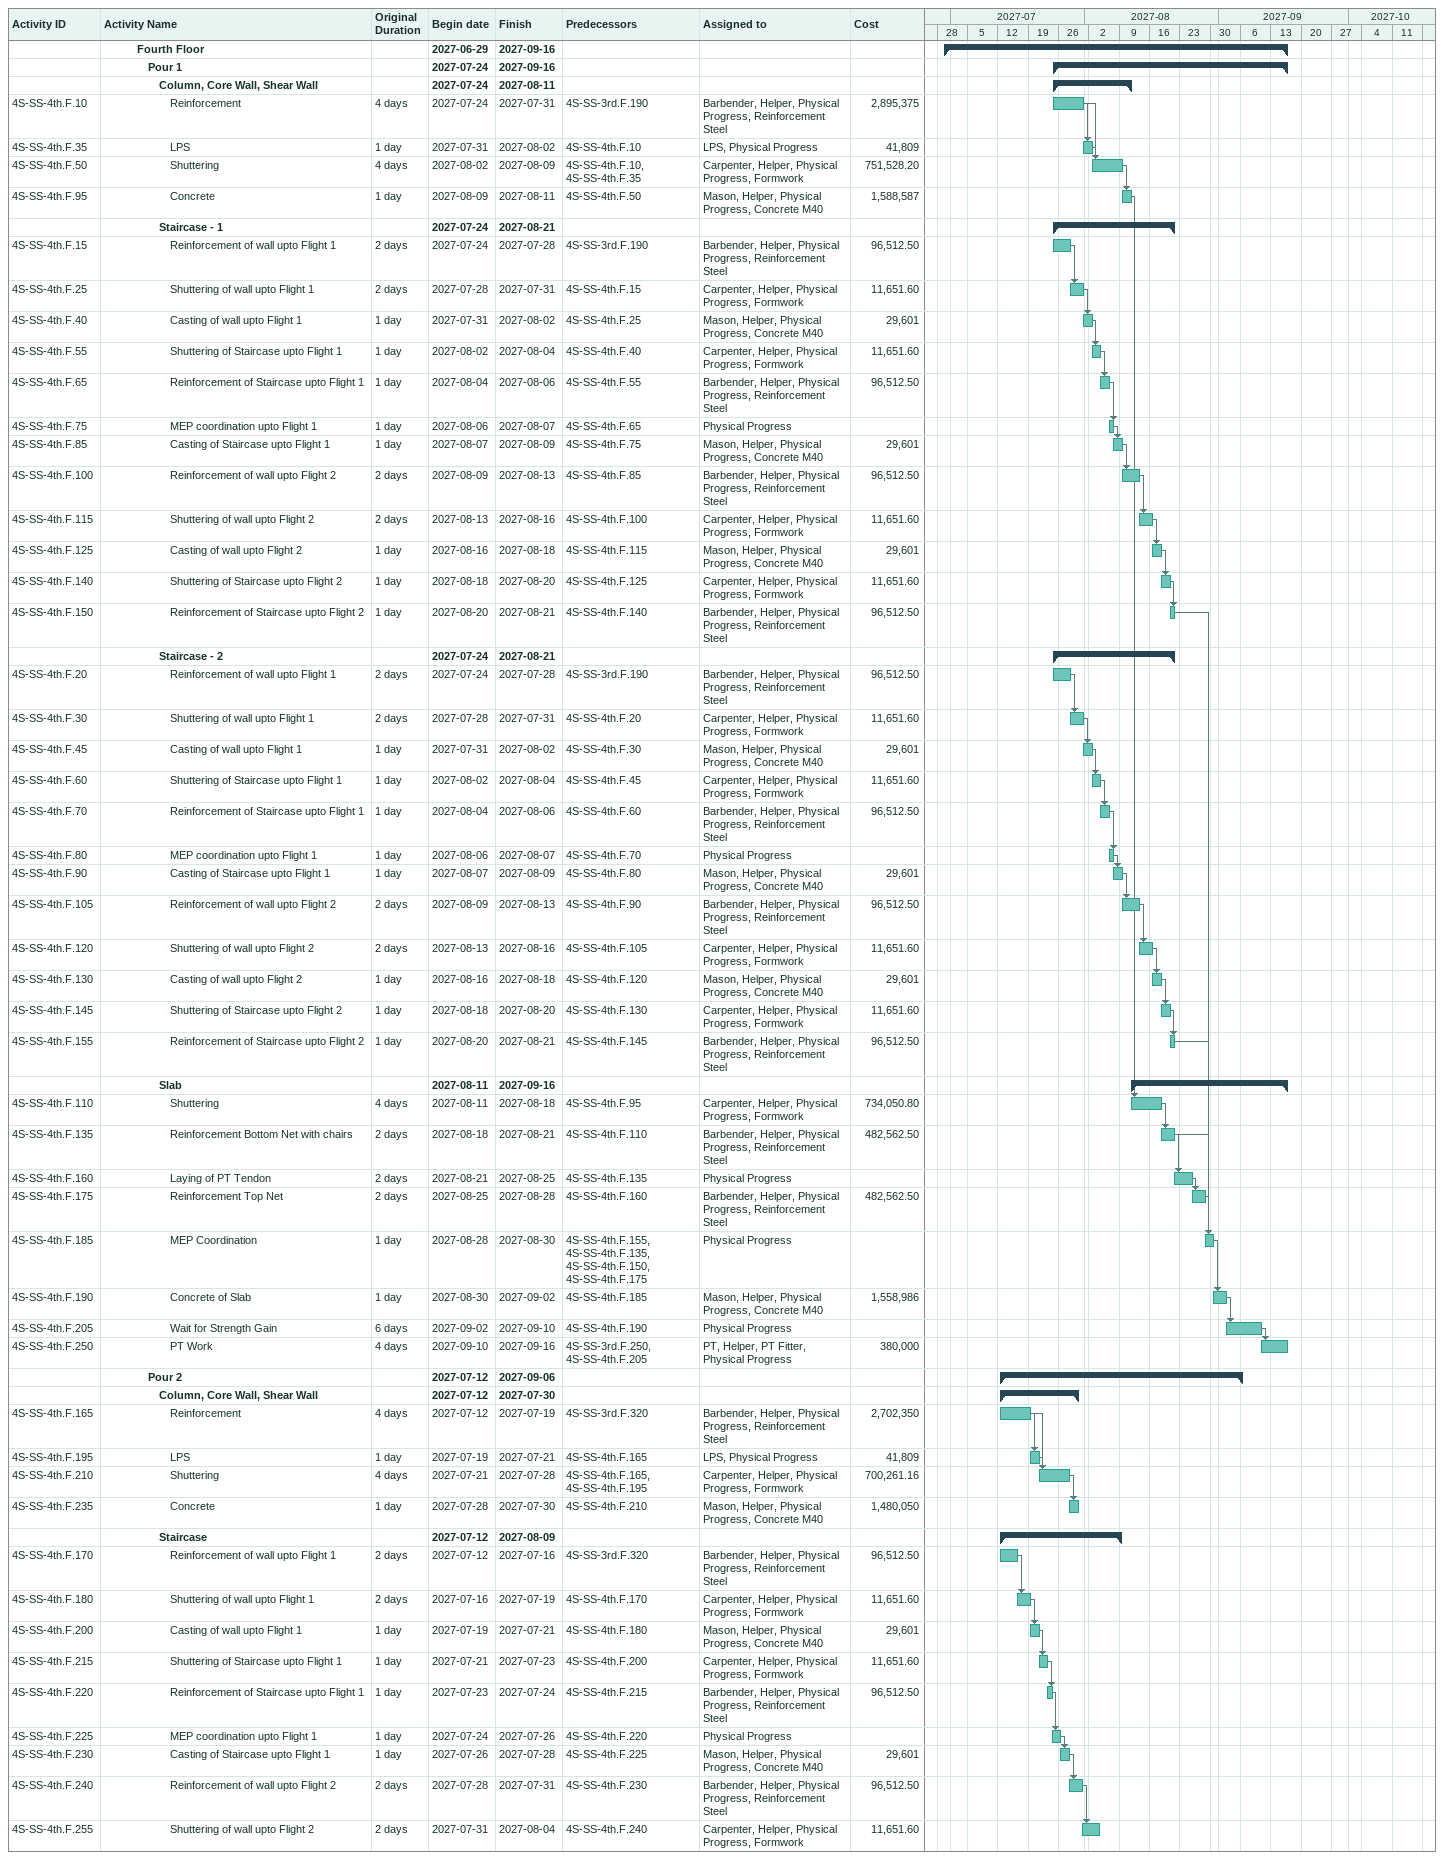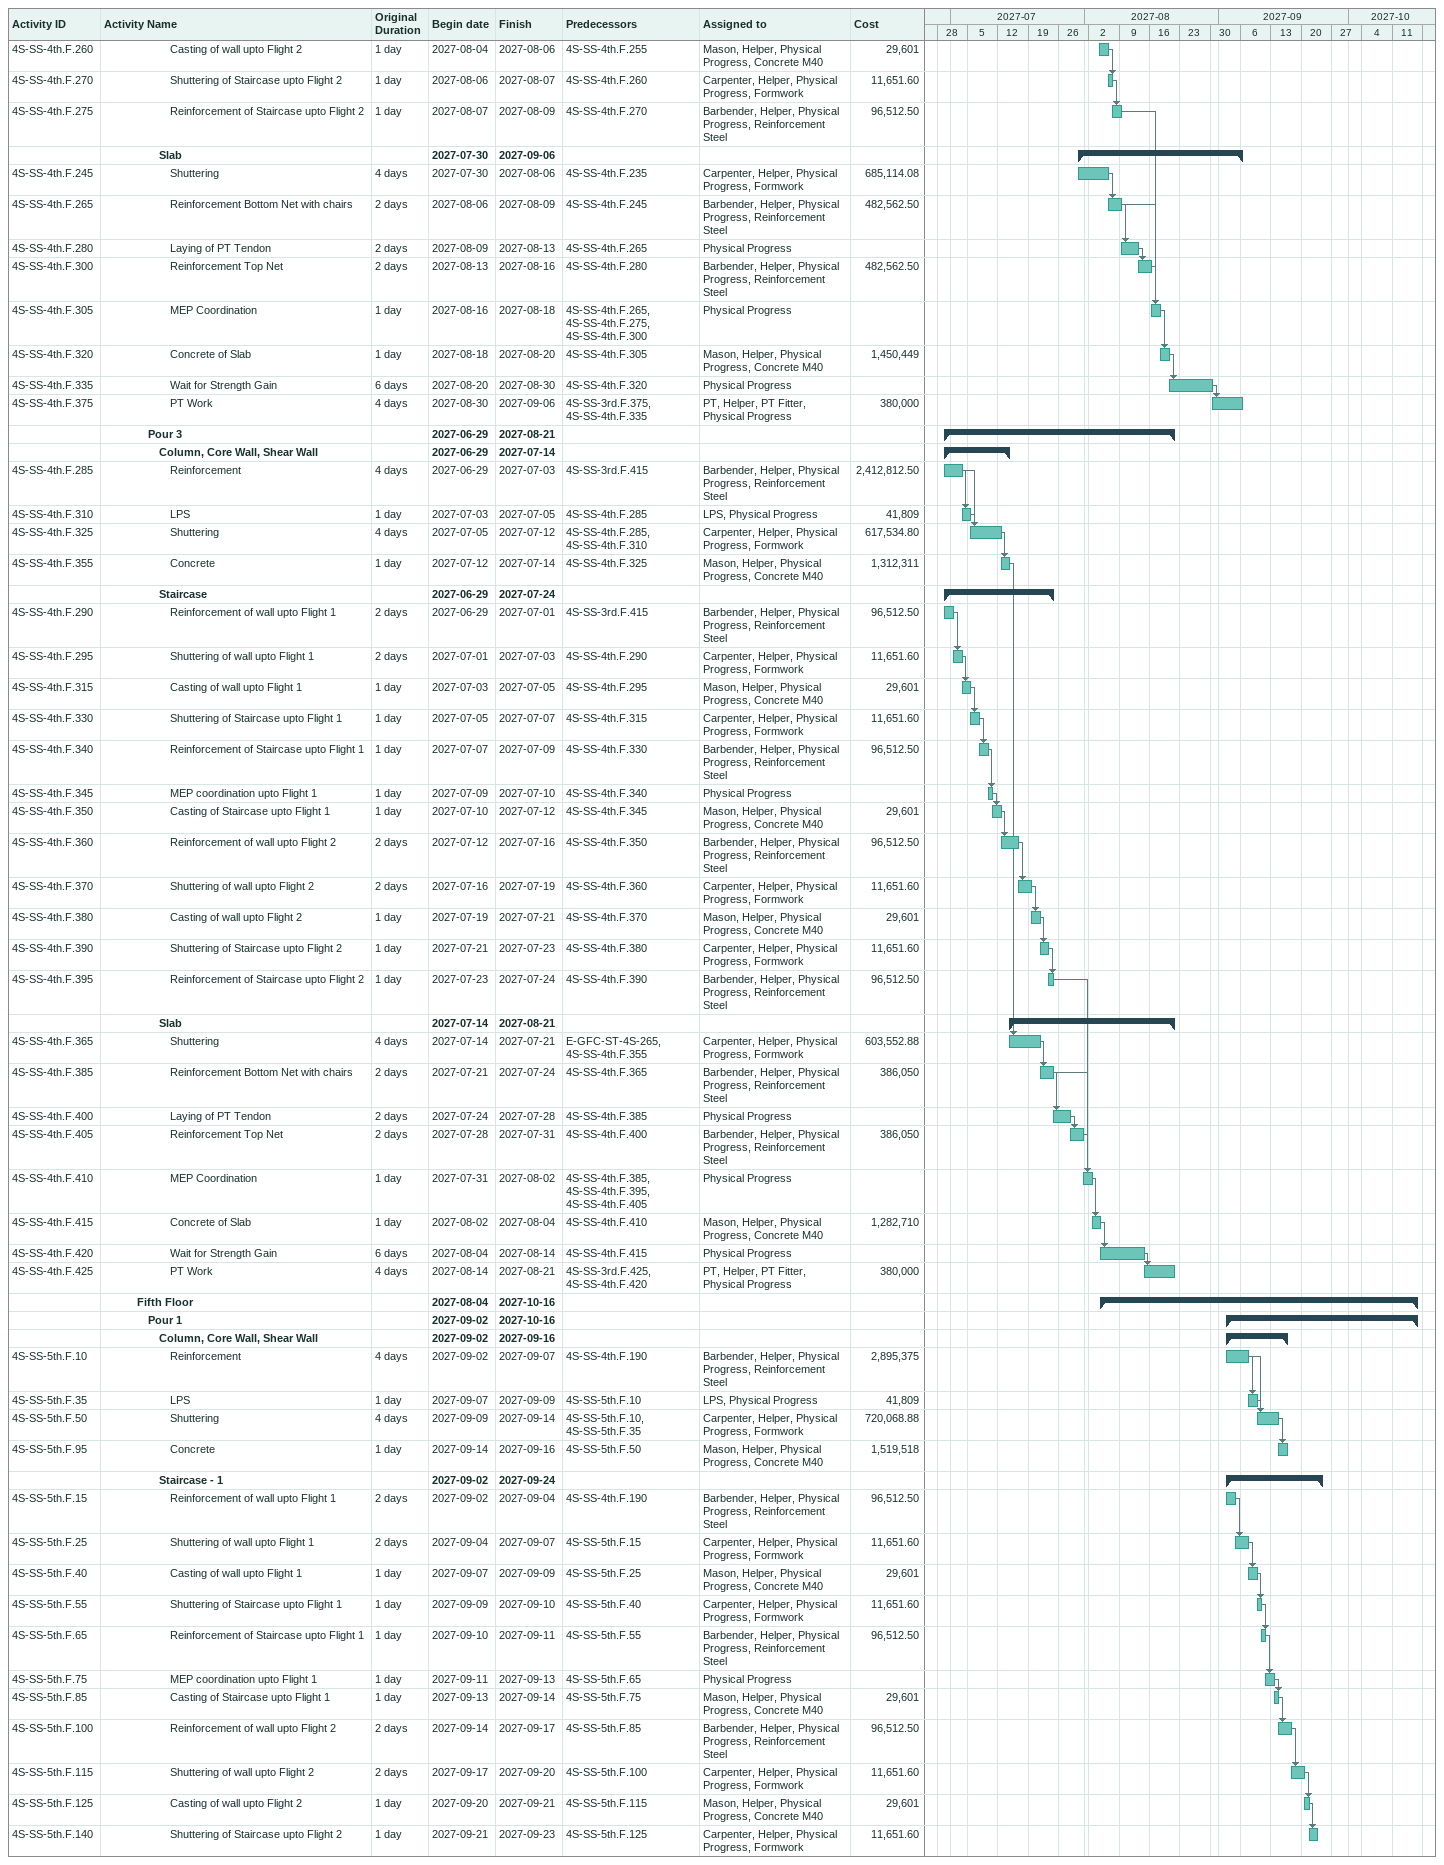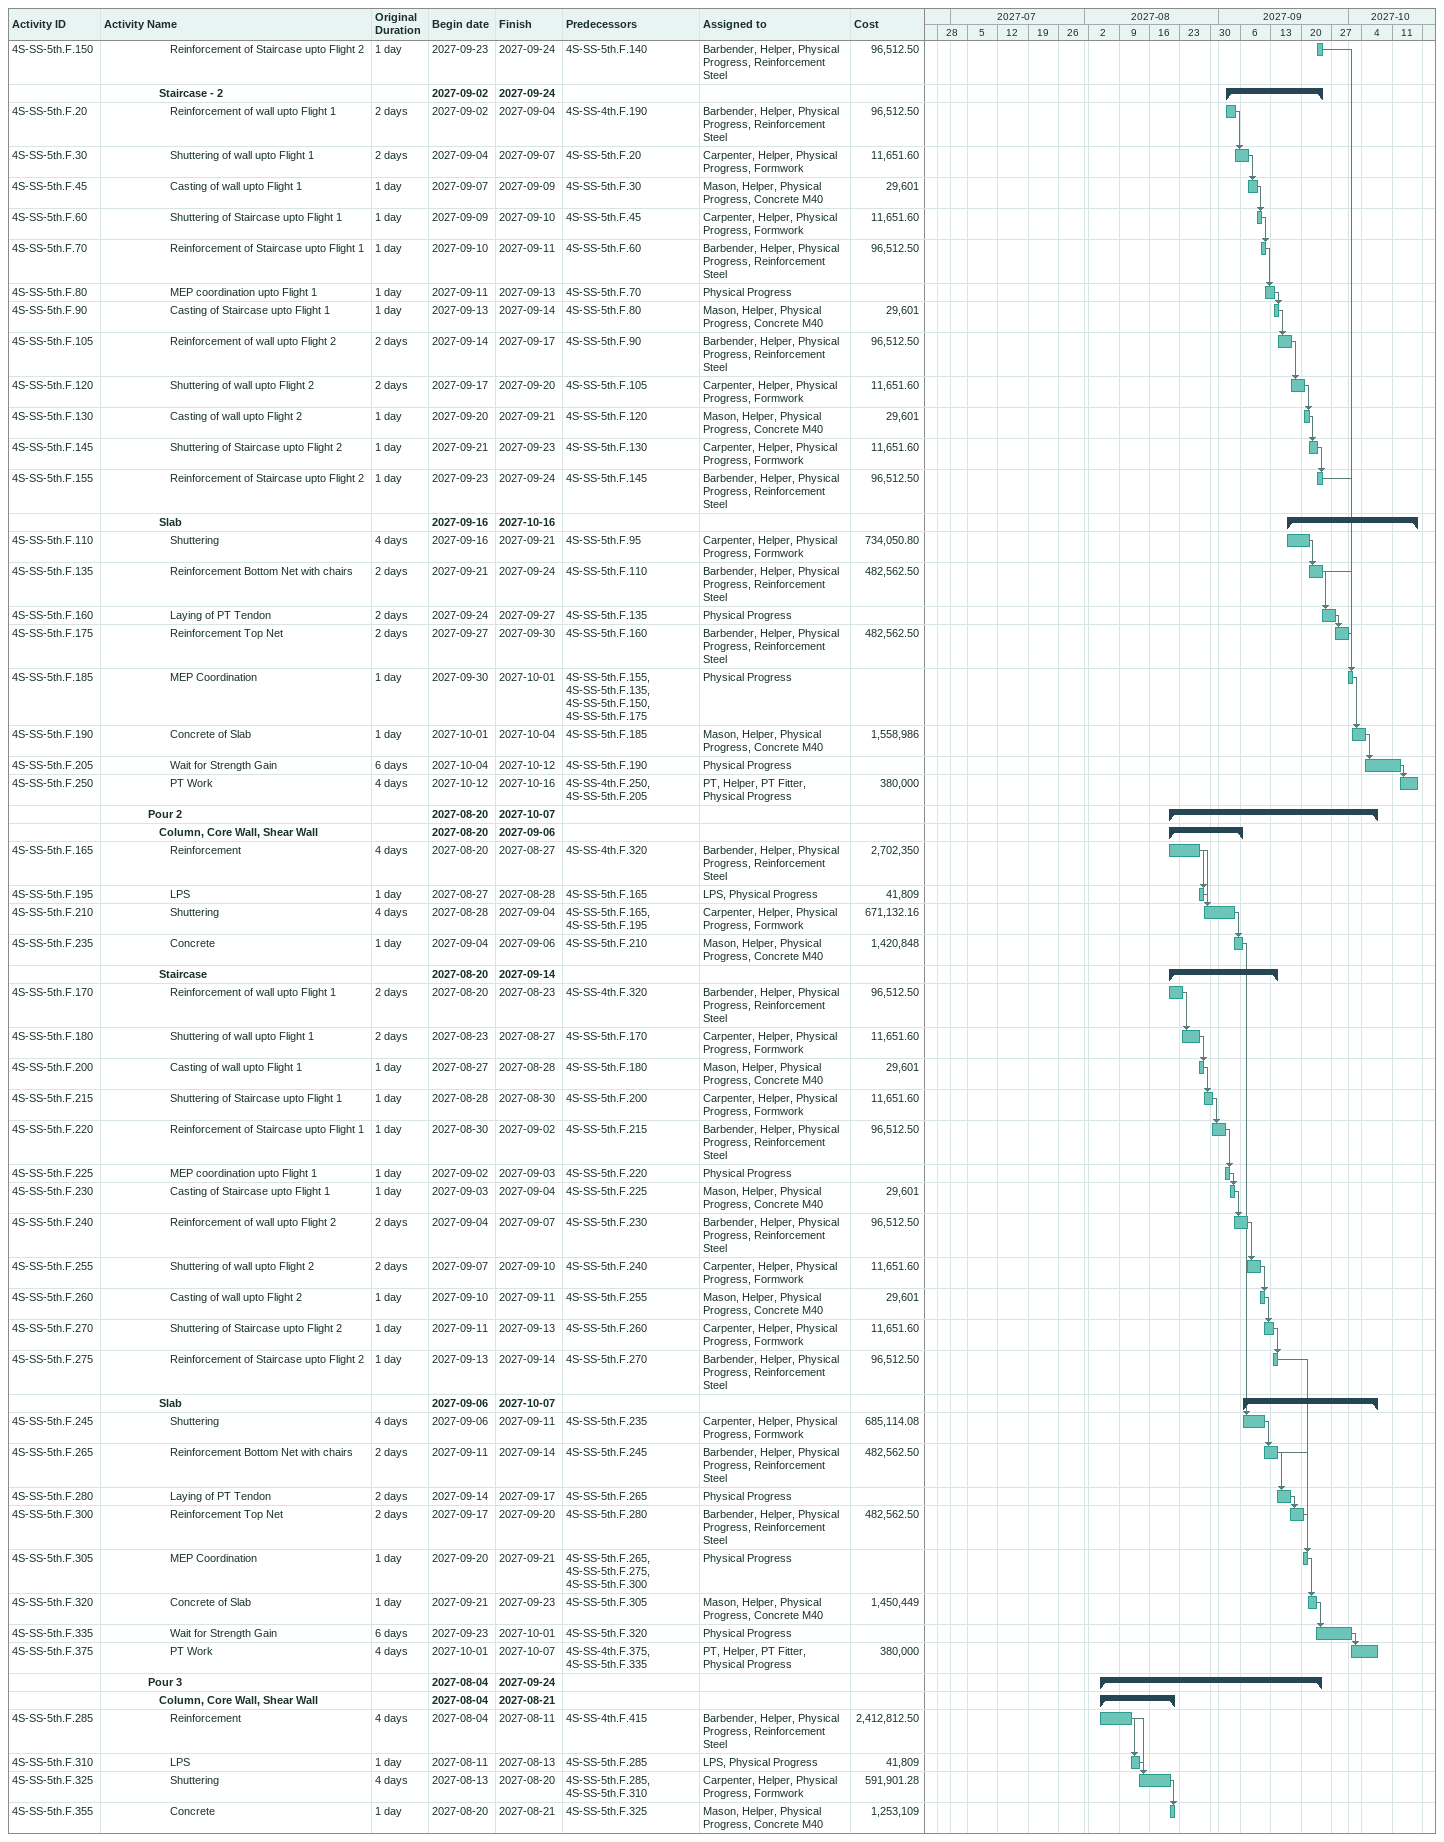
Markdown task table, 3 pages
| ID | Level | Task | Original duration | Start | Finish | Predecessors | Resources | Cost |
|---|---|---|---|---|---|---|---|---|
|  | 4 | **Fourth Floor** |  | 2027-06-29 | 2027-09-16 |  |  |  |
|  | 5 | **Pour 1** |  | 2027-07-24 | 2027-09-16 |  |  |  |
|  | 6 | **Column, Core Wall, Shear Wall** |  | 2027-07-24 | 2027-08-11 |  |  |  |
| 4S-SS-4th.F.10 | 7 | Reinforcement | 4d | 2027-07-24 | 2027-07-31 | 4S-SS-3rd.F.190 | Barbender, Helper, Physical Progress, Reinforcement Steel | 2895375 |
| 4S-SS-4th.F.35 | 7 | LPS | 1d | 2027-07-31 | 2027-08-02 | 4S-SS-4th.F.10 | LPS, Physical Progress | 41809 |
| 4S-SS-4th.F.50 | 7 | Shuttering | 4d | 2027-08-02 | 2027-08-09 | 4S-SS-4th.F.10, 4S-SS-4th.F.35 | Carpenter, Helper, Physical Progress, Formwork | 751528.20 |
| 4S-SS-4th.F.95 | 7 | Concrete | 1d | 2027-08-09 | 2027-08-11 | 4S-SS-4th.F.50 | Mason, Helper, Physical Progress, Concrete M40 | 1588587 |
|  | 6 | **Staircase - 1** |  | 2027-07-24 | 2027-08-21 |  |  |  |
| 4S-SS-4th.F.15 | 7 | Reinforcement of wall upto Flight 1 | 2d | 2027-07-24 | 2027-07-28 | 4S-SS-3rd.F.190 | Barbender, Helper, Physical Progress, Reinforcement Steel | 96512.50 |
| 4S-SS-4th.F.25 | 7 | Shuttering of wall upto Flight 1 | 2d | 2027-07-28 | 2027-07-31 | 4S-SS-4th.F.15 | Carpenter, Helper, Physical Progress, Formwork | 11651.60 |
| 4S-SS-4th.F.40 | 7 | Casting of wall upto Flight 1 | 1d | 2027-07-31 | 2027-08-02 | 4S-SS-4th.F.25 | Mason, Helper, Physical Progress, Concrete M40 | 29601 |
| 4S-SS-4th.F.55 | 7 | Shuttering of Staircase upto Flight 1 | 1d | 2027-08-02 | 2027-08-04 | 4S-SS-4th.F.40 | Carpenter, Helper, Physical Progress, Formwork | 11651.60 |
| 4S-SS-4th.F.65 | 7 | Reinforcement of Staircase upto Flight 1 | 1d | 2027-08-04 | 2027-08-06 | 4S-SS-4th.F.55 | Barbender, Helper, Physical Progress, Reinforcement Steel | 96512.50 |
| 4S-SS-4th.F.75 | 7 | MEP coordination upto Flight 1 | 1d | 2027-08-06 | 2027-08-07 | 4S-SS-4th.F.65 | Physical Progress |  |
| 4S-SS-4th.F.85 | 7 | Casting of Staircase upto Flight 1 | 1d | 2027-08-07 | 2027-08-09 | 4S-SS-4th.F.75 | Mason, Helper, Physical Progress, Concrete M40 | 29601 |
| 4S-SS-4th.F.100 | 7 | Reinforcement of wall upto Flight 2 | 2d | 2027-08-09 | 2027-08-13 | 4S-SS-4th.F.85 | Barbender, Helper, Physical Progress, Reinforcement Steel | 96512.50 |
| 4S-SS-4th.F.115 | 7 | Shuttering of wall upto Flight 2 | 2d | 2027-08-13 | 2027-08-16 | 4S-SS-4th.F.100 | Carpenter, Helper, Physical Progress, Formwork | 11651.60 |
| 4S-SS-4th.F.125 | 7 | Casting of wall upto Flight 2 | 1d | 2027-08-16 | 2027-08-18 | 4S-SS-4th.F.115 | Mason, Helper, Physical Progress, Concrete M40 | 29601 |
| 4S-SS-4th.F.140 | 7 | Shuttering of Staircase upto Flight 2 | 1d | 2027-08-18 | 2027-08-20 | 4S-SS-4th.F.125 | Carpenter, Helper, Physical Progress, Formwork | 11651.60 |
| 4S-SS-4th.F.150 | 7 | Reinforcement of Staircase upto Flight 2 | 1d | 2027-08-20 | 2027-08-21 | 4S-SS-4th.F.140 | Barbender, Helper, Physical Progress, Reinforcement Steel | 96512.50 |
|  | 6 | **Staircase - 2** |  | 2027-07-24 | 2027-08-21 |  |  |  |
| 4S-SS-4th.F.20 | 7 | Reinforcement of wall upto Flight 1 | 2d | 2027-07-24 | 2027-07-28 | 4S-SS-3rd.F.190 | Barbender, Helper, Physical Progress, Reinforcement Steel | 96512.50 |
| 4S-SS-4th.F.30 | 7 | Shuttering of wall upto Flight 1 | 2d | 2027-07-28 | 2027-07-31 | 4S-SS-4th.F.20 | Carpenter, Helper, Physical Progress, Formwork | 11651.60 |
| 4S-SS-4th.F.45 | 7 | Casting of wall upto Flight 1 | 1d | 2027-07-31 | 2027-08-02 | 4S-SS-4th.F.30 | Mason, Helper, Physical Progress, Concrete M40 | 29601 |
| 4S-SS-4th.F.60 | 7 | Shuttering of Staircase upto Flight 1 | 1d | 2027-08-02 | 2027-08-04 | 4S-SS-4th.F.45 | Carpenter, Helper, Physical Progress, Formwork | 11651.60 |
| 4S-SS-4th.F.70 | 7 | Reinforcement of Staircase upto Flight 1 | 1d | 2027-08-04 | 2027-08-06 | 4S-SS-4th.F.60 | Barbender, Helper, Physical Progress, Reinforcement Steel | 96512.50 |
| 4S-SS-4th.F.80 | 7 | MEP coordination upto Flight 1 | 1d | 2027-08-06 | 2027-08-07 | 4S-SS-4th.F.70 | Physical Progress |  |
| 4S-SS-4th.F.90 | 7 | Casting of Staircase upto Flight 1 | 1d | 2027-08-07 | 2027-08-09 | 4S-SS-4th.F.80 | Mason, Helper, Physical Progress, Concrete M40 | 29601 |
| 4S-SS-4th.F.105 | 7 | Reinforcement of wall upto Flight 2 | 2d | 2027-08-09 | 2027-08-13 | 4S-SS-4th.F.90 | Barbender, Helper, Physical Progress, Reinforcement Steel | 96512.50 |
| 4S-SS-4th.F.120 | 7 | Shuttering of wall upto Flight 2 | 2d | 2027-08-13 | 2027-08-16 | 4S-SS-4th.F.105 | Carpenter, Helper, Physical Progress, Formwork | 11651.60 |
| 4S-SS-4th.F.130 | 7 | Casting of wall upto Flight 2 | 1d | 2027-08-16 | 2027-08-18 | 4S-SS-4th.F.120 | Mason, Helper, Physical Progress, Concrete M40 | 29601 |
| 4S-SS-4th.F.145 | 7 | Shuttering of Staircase upto Flight 2 | 1d | 2027-08-18 | 2027-08-20 | 4S-SS-4th.F.130 | Carpenter, Helper, Physical Progress, Formwork | 11651.60 |
| 4S-SS-4th.F.155 | 7 | Reinforcement of Staircase upto Flight 2 | 1d | 2027-08-20 | 2027-08-21 | 4S-SS-4th.F.145 | Barbender, Helper, Physical Progress, Reinforcement Steel | 96512.50 |
|  | 6 | **Slab** |  | 2027-08-11 | 2027-09-16 |  |  |  |
| 4S-SS-4th.F.110 | 7 | Shuttering | 4d | 2027-08-11 | 2027-08-18 | 4S-SS-4th.F.95 | Carpenter, Helper, Physical Progress, Formwork | 734050.80 |
| 4S-SS-4th.F.135 | 7 | Reinforcement Bottom Net with chairs | 2d | 2027-08-18 | 2027-08-21 | 4S-SS-4th.F.110 | Barbender, Helper, Physical Progress, Reinforcement Steel | 482562.50 |
| 4S-SS-4th.F.160 | 7 | Laying of PT Tendon | 2d | 2027-08-21 | 2027-08-25 | 4S-SS-4th.F.135 | Physical Progress |  |
| 4S-SS-4th.F.175 | 7 | Reinforcement Top Net | 2d | 2027-08-25 | 2027-08-28 | 4S-SS-4th.F.160 | Barbender, Helper, Physical Progress, Reinforcement Steel | 482562.50 |
| 4S-SS-4th.F.185 | 7 | MEP Coordination | 1d | 2027-08-28 | 2027-08-30 | 4S-SS-4th.F.155, 4S-SS-4th.F.135, 4S-SS-4th.F.150, 4S-SS-4th.F.175 | Physical Progress |  |
| 4S-SS-4th.F.190 | 7 | Concrete of Slab | 1d | 2027-08-30 | 2027-09-02 | 4S-SS-4th.F.185 | Mason, Helper, Physical Progress, Concrete M40 | 1558986 |
| 4S-SS-4th.F.205 | 7 | Wait for Strength Gain | 6d | 2027-09-02 | 2027-09-10 | 4S-SS-4th.F.190 | Physical Progress |  |
| 4S-SS-4th.F.250 | 7 | PT Work | 4d | 2027-09-10 | 2027-09-16 | 4S-SS-3rd.F.250, 4S-SS-4th.F.205 | PT, Helper, PT Fitter, Physical Progress | 380000 |
|  | 5 | **Pour 2** |  | 2027-07-12 | 2027-09-06 |  |  |  |
|  | 6 | **Column, Core Wall, Shear Wall** |  | 2027-07-12 | 2027-07-30 |  |  |  |
| 4S-SS-4th.F.165 | 7 | Reinforcement | 4d | 2027-07-12 | 2027-07-19 | 4S-SS-3rd.F.320 | Barbender, Helper, Physical Progress, Reinforcement Steel | 2702350 |
| 4S-SS-4th.F.195 | 7 | LPS | 1d | 2027-07-19 | 2027-07-21 | 4S-SS-4th.F.165 | LPS, Physical Progress | 41809 |
| 4S-SS-4th.F.210 | 7 | Shuttering | 4d | 2027-07-21 | 2027-07-28 | 4S-SS-4th.F.165, 4S-SS-4th.F.195 | Carpenter, Helper, Physical Progress, Formwork | 700261.16 |
| 4S-SS-4th.F.235 | 7 | Concrete | 1d | 2027-07-28 | 2027-07-30 | 4S-SS-4th.F.210 | Mason, Helper, Physical Progress, Concrete M40 | 1480050 |
|  | 6 | **Staircase** |  | 2027-07-12 | 2027-08-09 |  |  |  |
| 4S-SS-4th.F.170 | 7 | Reinforcement of wall upto Flight 1 | 2d | 2027-07-12 | 2027-07-16 | 4S-SS-3rd.F.320 | Barbender, Helper, Physical Progress, Reinforcement Steel | 96512.50 |
| 4S-SS-4th.F.180 | 7 | Shuttering of wall upto Flight 1 | 2d | 2027-07-16 | 2027-07-19 | 4S-SS-4th.F.170 | Carpenter, Helper, Physical Progress, Formwork | 11651.60 |
| 4S-SS-4th.F.200 | 7 | Casting of wall upto Flight 1 | 1d | 2027-07-19 | 2027-07-21 | 4S-SS-4th.F.180 | Mason, Helper, Physical Progress, Concrete M40 | 29601 |
| 4S-SS-4th.F.215 | 7 | Shuttering of Staircase upto Flight 1 | 1d | 2027-07-21 | 2027-07-23 | 4S-SS-4th.F.200 | Carpenter, Helper, Physical Progress, Formwork | 11651.60 |
| 4S-SS-4th.F.220 | 7 | Reinforcement of Staircase upto Flight 1 | 1d | 2027-07-23 | 2027-07-24 | 4S-SS-4th.F.215 | Barbender, Helper, Physical Progress, Reinforcement Steel | 96512.50 |
| 4S-SS-4th.F.225 | 7 | MEP coordination upto Flight 1 | 1d | 2027-07-24 | 2027-07-26 | 4S-SS-4th.F.220 | Physical Progress |  |
| 4S-SS-4th.F.230 | 7 | Casting of Staircase upto Flight 1 | 1d | 2027-07-26 | 2027-07-28 | 4S-SS-4th.F.225 | Mason, Helper, Physical Progress, Concrete M40 | 29601 |
| 4S-SS-4th.F.240 | 7 | Reinforcement of wall upto Flight 2 | 2d | 2027-07-28 | 2027-07-31 | 4S-SS-4th.F.230 | Barbender, Helper, Physical Progress, Reinforcement Steel | 96512.50 |
| 4S-SS-4th.F.255 | 7 | Shuttering of wall upto Flight 2 | 2d | 2027-07-31 | 2027-08-04 | 4S-SS-4th.F.240 | Carpenter, Helper, Physical Progress, Formwork | 11651.60 |
| 4S-SS-4th.F.260 | 7 | Casting of wall upto Flight 2 | 1d | 2027-08-04 | 2027-08-06 | 4S-SS-4th.F.255 | Mason, Helper, Physical Progress, Concrete M40 | 29601 |
| 4S-SS-4th.F.270 | 7 | Shuttering of Staircase upto Flight 2 | 1d | 2027-08-06 | 2027-08-07 | 4S-SS-4th.F.260 | Carpenter, Helper, Physical Progress, Formwork | 11651.60 |
| 4S-SS-4th.F.275 | 7 | Reinforcement of Staircase upto Flight 2 | 1d | 2027-08-07 | 2027-08-09 | 4S-SS-4th.F.270 | Barbender, Helper, Physical Progress, Reinforcement Steel | 96512.50 |
|  | 6 | **Slab** |  | 2027-07-30 | 2027-09-06 |  |  |  |
| 4S-SS-4th.F.245 | 7 | Shuttering | 4d | 2027-07-30 | 2027-08-06 | 4S-SS-4th.F.235 | Carpenter, Helper, Physical Progress, Formwork | 685114.08 |
| 4S-SS-4th.F.265 | 7 | Reinforcement Bottom Net with chairs | 2d | 2027-08-06 | 2027-08-09 | 4S-SS-4th.F.245 | Barbender, Helper, Physical Progress, Reinforcement Steel | 482562.50 |
| 4S-SS-4th.F.280 | 7 | Laying of PT Tendon | 2d | 2027-08-09 | 2027-08-13 | 4S-SS-4th.F.265 | Physical Progress |  |
| 4S-SS-4th.F.300 | 7 | Reinforcement Top Net | 2d | 2027-08-13 | 2027-08-16 | 4S-SS-4th.F.280 | Barbender, Helper, Physical Progress, Reinforcement Steel | 482562.50 |
| 4S-SS-4th.F.305 | 7 | MEP Coordination | 1d | 2027-08-16 | 2027-08-18 | 4S-SS-4th.F.265, 4S-SS-4th.F.275, 4S-SS-4th.F.300 | Physical Progress |  |
| 4S-SS-4th.F.320 | 7 | Concrete of Slab | 1d | 2027-08-18 | 2027-08-20 | 4S-SS-4th.F.305 | Mason, Helper, Physical Progress, Concrete M40 | 1450449 |
| 4S-SS-4th.F.335 | 7 | Wait for Strength Gain | 6d | 2027-08-20 | 2027-08-30 | 4S-SS-4th.F.320 | Physical Progress |  |
| 4S-SS-4th.F.375 | 7 | PT Work | 4d | 2027-08-30 | 2027-09-06 | 4S-SS-3rd.F.375, 4S-SS-4th.F.335 | PT, Helper, PT Fitter, Physical Progress | 380000 |
|  | 5 | **Pour 3** |  | 2027-06-29 | 2027-08-21 |  |  |  |
|  | 6 | **Column, Core Wall, Shear Wall** |  | 2027-06-29 | 2027-07-14 |  |  |  |
| 4S-SS-4th.F.285 | 7 | Reinforcement | 4d | 2027-06-29 | 2027-07-03 | 4S-SS-3rd.F.415 | Barbender, Helper, Physical Progress, Reinforcement Steel | 2412812.50 |
| 4S-SS-4th.F.310 | 7 | LPS | 1d | 2027-07-03 | 2027-07-05 | 4S-SS-4th.F.285 | LPS, Physical Progress | 41809 |
| 4S-SS-4th.F.325 | 7 | Shuttering | 4d | 2027-07-05 | 2027-07-12 | 4S-SS-4th.F.285, 4S-SS-4th.F.310 | Carpenter, Helper, Physical Progress, Formwork | 617534.80 |
| 4S-SS-4th.F.355 | 7 | Concrete | 1d | 2027-07-12 | 2027-07-14 | 4S-SS-4th.F.325 | Mason, Helper, Physical Progress, Concrete M40 | 1312311 |
|  | 6 | **Staircase** |  | 2027-06-29 | 2027-07-24 |  |  |  |
| 4S-SS-4th.F.290 | 7 | Reinforcement of wall upto Flight 1 | 2d | 2027-06-29 | 2027-07-01 | 4S-SS-3rd.F.415 | Barbender, Helper, Physical Progress, Reinforcement Steel | 96512.50 |
| 4S-SS-4th.F.295 | 7 | Shuttering of wall upto Flight 1 | 2d | 2027-07-01 | 2027-07-03 | 4S-SS-4th.F.290 | Carpenter, Helper, Physical Progress, Formwork | 11651.60 |
| 4S-SS-4th.F.315 | 7 | Casting of wall upto Flight 1 | 1d | 2027-07-03 | 2027-07-05 | 4S-SS-4th.F.295 | Mason, Helper, Physical Progress, Concrete M40 | 29601 |
| 4S-SS-4th.F.330 | 7 | Shuttering of Staircase upto Flight 1 | 1d | 2027-07-05 | 2027-07-07 | 4S-SS-4th.F.315 | Carpenter, Helper, Physical Progress, Formwork | 11651.60 |
| 4S-SS-4th.F.340 | 7 | Reinforcement of Staircase upto Flight 1 | 1d | 2027-07-07 | 2027-07-09 | 4S-SS-4th.F.330 | Barbender, Helper, Physical Progress, Reinforcement Steel | 96512.50 |
| 4S-SS-4th.F.345 | 7 | MEP coordination upto Flight 1 | 1d | 2027-07-09 | 2027-07-10 | 4S-SS-4th.F.340 | Physical Progress |  |
| 4S-SS-4th.F.350 | 7 | Casting of Staircase upto Flight 1 | 1d | 2027-07-10 | 2027-07-12 | 4S-SS-4th.F.345 | Mason, Helper, Physical Progress, Concrete M40 | 29601 |
| 4S-SS-4th.F.360 | 7 | Reinforcement of wall upto Flight 2 | 2d | 2027-07-12 | 2027-07-16 | 4S-SS-4th.F.350 | Barbender, Helper, Physical Progress, Reinforcement Steel | 96512.50 |
| 4S-SS-4th.F.370 | 7 | Shuttering of wall upto Flight 2 | 2d | 2027-07-16 | 2027-07-19 | 4S-SS-4th.F.360 | Carpenter, Helper, Physical Progress, Formwork | 11651.60 |
| 4S-SS-4th.F.380 | 7 | Casting of wall upto Flight 2 | 1d | 2027-07-19 | 2027-07-21 | 4S-SS-4th.F.370 | Mason, Helper, Physical Progress, Concrete M40 | 29601 |
| 4S-SS-4th.F.390 | 7 | Shuttering of Staircase upto Flight 2 | 1d | 2027-07-21 | 2027-07-23 | 4S-SS-4th.F.380 | Carpenter, Helper, Physical Progress, Formwork | 11651.60 |
| 4S-SS-4th.F.395 | 7 | Reinforcement of Staircase upto Flight 2 | 1d | 2027-07-23 | 2027-07-24 | 4S-SS-4th.F.390 | Barbender, Helper, Physical Progress, Reinforcement Steel | 96512.50 |
|  | 6 | **Slab** |  | 2027-07-14 | 2027-08-21 |  |  |  |
| 4S-SS-4th.F.365 | 7 | Shuttering | 4d | 2027-07-14 | 2027-07-21 | E-GFC-ST-4S-265, 4S-SS-4th.F.355 | Carpenter, Helper, Physical Progress, Formwork | 603552.88 |
| 4S-SS-4th.F.385 | 7 | Reinforcement Bottom Net with chairs | 2d | 2027-07-21 | 2027-07-24 | 4S-SS-4th.F.365 | Barbender, Helper, Physical Progress, Reinforcement Steel | 386050 |
| 4S-SS-4th.F.400 | 7 | Laying of PT Tendon | 2d | 2027-07-24 | 2027-07-28 | 4S-SS-4th.F.385 | Physical Progress |  |
| 4S-SS-4th.F.405 | 7 | Reinforcement Top Net | 2d | 2027-07-28 | 2027-07-31 | 4S-SS-4th.F.400 | Barbender, Helper, Physical Progress, Reinforcement Steel | 386050 |
| 4S-SS-4th.F.410 | 7 | MEP Coordination | 1d | 2027-07-31 | 2027-08-02 | 4S-SS-4th.F.385, 4S-SS-4th.F.395, 4S-SS-4th.F.405 | Physical Progress |  |
| 4S-SS-4th.F.415 | 7 | Concrete of Slab | 1d | 2027-08-02 | 2027-08-04 | 4S-SS-4th.F.410 | Mason, Helper, Physical Progress, Concrete M40 | 1282710 |
| 4S-SS-4th.F.420 | 7 | Wait for Strength Gain | 6d | 2027-08-04 | 2027-08-14 | 4S-SS-4th.F.415 | Physical Progress |  |
| 4S-SS-4th.F.425 | 7 | PT Work | 4d | 2027-08-14 | 2027-08-21 | 4S-SS-3rd.F.425, 4S-SS-4th.F.420 | PT, Helper, PT Fitter, Physical Progress | 380000 |
|  | 4 | **Fifth Floor** |  | 2027-08-04 | 2027-10-16 |  |  |  |
|  | 5 | **Pour 1** |  | 2027-09-02 | 2027-10-16 |  |  |  |
|  | 6 | **Column, Core Wall, Shear Wall** |  | 2027-09-02 | 2027-09-16 |  |  |  |
| 4S-SS-5th.F.10 | 7 | Reinforcement | 4d | 2027-09-02 | 2027-09-07 | 4S-SS-4th.F.190 | Barbender, Helper, Physical Progress, Reinforcement Steel | 2895375 |
| 4S-SS-5th.F.35 | 7 | LPS | 1d | 2027-09-07 | 2027-09-09 | 4S-SS-5th.F.10 | LPS, Physical Progress | 41809 |
| 4S-SS-5th.F.50 | 7 | Shuttering | 4d | 2027-09-09 | 2027-09-14 | 4S-SS-5th.F.10, 4S-SS-5th.F.35 | Carpenter, Helper, Physical Progress, Formwork | 720068.88 |
| 4S-SS-5th.F.95 | 7 | Concrete | 1d | 2027-09-14 | 2027-09-16 | 4S-SS-5th.F.50 | Mason, Helper, Physical Progress, Concrete M40 | 1519518 |
|  | 6 | **Staircase - 1** |  | 2027-09-02 | 2027-09-24 |  |  |  |
| 4S-SS-5th.F.15 | 7 | Reinforcement of wall upto Flight 1 | 2d | 2027-09-02 | 2027-09-04 | 4S-SS-4th.F.190 | Barbender, Helper, Physical Progress, Reinforcement Steel | 96512.50 |
| 4S-SS-5th.F.25 | 7 | Shuttering of wall upto Flight 1 | 2d | 2027-09-04 | 2027-09-07 | 4S-SS-5th.F.15 | Carpenter, Helper, Physical Progress, Formwork | 11651.60 |
| 4S-SS-5th.F.40 | 7 | Casting of wall upto Flight 1 | 1d | 2027-09-07 | 2027-09-09 | 4S-SS-5th.F.25 | Mason, Helper, Physical Progress, Concrete M40 | 29601 |
| 4S-SS-5th.F.55 | 7 | Shuttering of Staircase upto Flight 1 | 1d | 2027-09-09 | 2027-09-10 | 4S-SS-5th.F.40 | Carpenter, Helper, Physical Progress, Formwork | 11651.60 |
| 4S-SS-5th.F.65 | 7 | Reinforcement of Staircase upto Flight 1 | 1d | 2027-09-10 | 2027-09-11 | 4S-SS-5th.F.55 | Barbender, Helper, Physical Progress, Reinforcement Steel | 96512.50 |
| 4S-SS-5th.F.75 | 7 | MEP coordination upto Flight 1 | 1d | 2027-09-11 | 2027-09-13 | 4S-SS-5th.F.65 | Physical Progress |  |
| 4S-SS-5th.F.85 | 7 | Casting of Staircase upto Flight 1 | 1d | 2027-09-13 | 2027-09-14 | 4S-SS-5th.F.75 | Mason, Helper, Physical Progress, Concrete M40 | 29601 |
| 4S-SS-5th.F.100 | 7 | Reinforcement of wall upto Flight 2 | 2d | 2027-09-14 | 2027-09-17 | 4S-SS-5th.F.85 | Barbender, Helper, Physical Progress, Reinforcement Steel | 96512.50 |
| 4S-SS-5th.F.115 | 7 | Shuttering of wall upto Flight 2 | 2d | 2027-09-17 | 2027-09-20 | 4S-SS-5th.F.100 | Carpenter, Helper, Physical Progress, Formwork | 11651.60 |
| 4S-SS-5th.F.125 | 7 | Casting of wall upto Flight 2 | 1d | 2027-09-20 | 2027-09-21 | 4S-SS-5th.F.115 | Mason, Helper, Physical Progress, Concrete M40 | 29601 |
| 4S-SS-5th.F.140 | 7 | Shuttering of Staircase upto Flight 2 | 1d | 2027-09-21 | 2027-09-23 | 4S-SS-5th.F.125 | Carpenter, Helper, Physical Progress, Formwork | 11651.60 |
| 4S-SS-5th.F.150 | 7 | Reinforcement of Staircase upto Flight 2 | 1d | 2027-09-23 | 2027-09-24 | 4S-SS-5th.F.140 | Barbender, Helper, Physical Progress, Reinforcement Steel | 96512.50 |
|  | 6 | **Staircase - 2** |  | 2027-09-02 | 2027-09-24 |  |  |  |
| 4S-SS-5th.F.20 | 7 | Reinforcement of wall upto Flight 1 | 2d | 2027-09-02 | 2027-09-04 | 4S-SS-4th.F.190 | Barbender, Helper, Physical Progress, Reinforcement Steel | 96512.50 |
| 4S-SS-5th.F.30 | 7 | Shuttering of wall upto Flight 1 | 2d | 2027-09-04 | 2027-09-07 | 4S-SS-5th.F.20 | Carpenter, Helper, Physical Progress, Formwork | 11651.60 |
| 4S-SS-5th.F.45 | 7 | Casting of wall upto Flight 1 | 1d | 2027-09-07 | 2027-09-09 | 4S-SS-5th.F.30 | Mason, Helper, Physical Progress, Concrete M40 | 29601 |
| 4S-SS-5th.F.60 | 7 | Shuttering of Staircase upto Flight 1 | 1d | 2027-09-09 | 2027-09-10 | 4S-SS-5th.F.45 | Carpenter, Helper, Physical Progress, Formwork | 11651.60 |
| 4S-SS-5th.F.70 | 7 | Reinforcement of Staircase upto Flight 1 | 1d | 2027-09-10 | 2027-09-11 | 4S-SS-5th.F.60 | Barbender, Helper, Physical Progress, Reinforcement Steel | 96512.50 |
| 4S-SS-5th.F.80 | 7 | MEP coordination upto Flight 1 | 1d | 2027-09-11 | 2027-09-13 | 4S-SS-5th.F.70 | Physical Progress |  |
| 4S-SS-5th.F.90 | 7 | Casting of Staircase upto Flight 1 | 1d | 2027-09-13 | 2027-09-14 | 4S-SS-5th.F.80 | Mason, Helper, Physical Progress, Concrete M40 | 29601 |
| 4S-SS-5th.F.105 | 7 | Reinforcement of wall upto Flight 2 | 2d | 2027-09-14 | 2027-09-17 | 4S-SS-5th.F.90 | Barbender, Helper, Physical Progress, Reinforcement Steel | 96512.50 |
| 4S-SS-5th.F.120 | 7 | Shuttering of wall upto Flight 2 | 2d | 2027-09-17 | 2027-09-20 | 4S-SS-5th.F.105 | Carpenter, Helper, Physical Progress, Formwork | 11651.60 |
| 4S-SS-5th.F.130 | 7 | Casting of wall upto Flight 2 | 1d | 2027-09-20 | 2027-09-21 | 4S-SS-5th.F.120 | Mason, Helper, Physical Progress, Concrete M40 | 29601 |
| 4S-SS-5th.F.145 | 7 | Shuttering of Staircase upto Flight 2 | 1d | 2027-09-21 | 2027-09-23 | 4S-SS-5th.F.130 | Carpenter, Helper, Physical Progress, Formwork | 11651.60 |
| 4S-SS-5th.F.155 | 7 | Reinforcement of Staircase upto Flight 2 | 1d | 2027-09-23 | 2027-09-24 | 4S-SS-5th.F.145 | Barbender, Helper, Physical Progress, Reinforcement Steel | 96512.50 |
|  | 6 | **Slab** |  | 2027-09-16 | 2027-10-16 |  |  |  |
| 4S-SS-5th.F.110 | 7 | Shuttering | 4d | 2027-09-16 | 2027-09-21 | 4S-SS-5th.F.95 | Carpenter, Helper, Physical Progress, Formwork | 734050.80 |
| 4S-SS-5th.F.135 | 7 | Reinforcement Bottom Net with chairs | 2d | 2027-09-21 | 2027-09-24 | 4S-SS-5th.F.110 | Barbender, Helper, Physical Progress, Reinforcement Steel | 482562.50 |
| 4S-SS-5th.F.160 | 7 | Laying of PT Tendon | 2d | 2027-09-24 | 2027-09-27 | 4S-SS-5th.F.135 | Physical Progress |  |
| 4S-SS-5th.F.175 | 7 | Reinforcement Top Net | 2d | 2027-09-27 | 2027-09-30 | 4S-SS-5th.F.160 | Barbender, Helper, Physical Progress, Reinforcement Steel | 482562.50 |
| 4S-SS-5th.F.185 | 7 | MEP Coordination | 1d | 2027-09-30 | 2027-10-01 | 4S-SS-5th.F.155, 4S-SS-5th.F.135, 4S-SS-5th.F.150, 4S-SS-5th.F.175 | Physical Progress |  |
| 4S-SS-5th.F.190 | 7 | Concrete of Slab | 1d | 2027-10-01 | 2027-10-04 | 4S-SS-5th.F.185 | Mason, Helper, Physical Progress, Concrete M40 | 1558986 |
| 4S-SS-5th.F.205 | 7 | Wait for Strength Gain | 6d | 2027-10-04 | 2027-10-12 | 4S-SS-5th.F.190 | Physical Progress |  |
| 4S-SS-5th.F.250 | 7 | PT Work | 4d | 2027-10-12 | 2027-10-16 | 4S-SS-4th.F.250, 4S-SS-5th.F.205 | PT, Helper, PT Fitter, Physical Progress | 380000 |
|  | 5 | **Pour 2** |  | 2027-08-20 | 2027-10-07 |  |  |  |
|  | 6 | **Column, Core Wall, Shear Wall** |  | 2027-08-20 | 2027-09-06 |  |  |  |
| 4S-SS-5th.F.165 | 7 | Reinforcement | 4d | 2027-08-20 | 2027-08-27 | 4S-SS-4th.F.320 | Barbender, Helper, Physical Progress, Reinforcement Steel | 2702350 |
| 4S-SS-5th.F.195 | 7 | LPS | 1d | 2027-08-27 | 2027-08-28 | 4S-SS-5th.F.165 | LPS, Physical Progress | 41809 |
| 4S-SS-5th.F.210 | 7 | Shuttering | 4d | 2027-08-28 | 2027-09-04 | 4S-SS-5th.F.165, 4S-SS-5th.F.195 | Carpenter, Helper, Physical Progress, Formwork | 671132.16 |
| 4S-SS-5th.F.235 | 7 | Concrete | 1d | 2027-09-04 | 2027-09-06 | 4S-SS-5th.F.210 | Mason, Helper, Physical Progress, Concrete M40 | 1420848 |
|  | 6 | **Staircase** |  | 2027-08-20 | 2027-09-14 |  |  |  |
| 4S-SS-5th.F.170 | 7 | Reinforcement of wall upto Flight 1 | 2d | 2027-08-20 | 2027-08-23 | 4S-SS-4th.F.320 | Barbender, Helper, Physical Progress, Reinforcement Steel | 96512.50 |
| 4S-SS-5th.F.180 | 7 | Shuttering of wall upto Flight 1 | 2d | 2027-08-23 | 2027-08-27 | 4S-SS-5th.F.170 | Carpenter, Helper, Physical Progress, Formwork | 11651.60 |
| 4S-SS-5th.F.200 | 7 | Casting of wall upto Flight 1 | 1d | 2027-08-27 | 2027-08-28 | 4S-SS-5th.F.180 | Mason, Helper, Physical Progress, Concrete M40 | 29601 |
| 4S-SS-5th.F.215 | 7 | Shuttering of Staircase upto Flight 1 | 1d | 2027-08-28 | 2027-08-30 | 4S-SS-5th.F.200 | Carpenter, Helper, Physical Progress, Formwork | 11651.60 |
| 4S-SS-5th.F.220 | 7 | Reinforcement of Staircase upto Flight 1 | 1d | 2027-08-30 | 2027-09-02 | 4S-SS-5th.F.215 | Barbender, Helper, Physical Progress, Reinforcement Steel | 96512.50 |
| 4S-SS-5th.F.225 | 7 | MEP coordination upto Flight 1 | 1d | 2027-09-02 | 2027-09-03 | 4S-SS-5th.F.220 | Physical Progress |  |
| 4S-SS-5th.F.230 | 7 | Casting of Staircase upto Flight 1 | 1d | 2027-09-03 | 2027-09-04 | 4S-SS-5th.F.225 | Mason, Helper, Physical Progress, Concrete M40 | 29601 |
| 4S-SS-5th.F.240 | 7 | Reinforcement of wall upto Flight 2 | 2d | 2027-09-04 | 2027-09-07 | 4S-SS-5th.F.230 | Barbender, Helper, Physical Progress, Reinforcement Steel | 96512.50 |
| 4S-SS-5th.F.255 | 7 | Shuttering of wall upto Flight 2 | 2d | 2027-09-07 | 2027-09-10 | 4S-SS-5th.F.240 | Carpenter, Helper, Physical Progress, Formwork | 11651.60 |
| 4S-SS-5th.F.260 | 7 | Casting of wall upto Flight 2 | 1d | 2027-09-10 | 2027-09-11 | 4S-SS-5th.F.255 | Mason, Helper, Physical Progress, Concrete M40 | 29601 |
| 4S-SS-5th.F.270 | 7 | Shuttering of Staircase upto Flight 2 | 1d | 2027-09-11 | 2027-09-13 | 4S-SS-5th.F.260 | Carpenter, Helper, Physical Progress, Formwork | 11651.60 |
| 4S-SS-5th.F.275 | 7 | Reinforcement of Staircase upto Flight 2 | 1d | 2027-09-13 | 2027-09-14 | 4S-SS-5th.F.270 | Barbender, Helper, Physical Progress, Reinforcement Steel | 96512.50 |
|  | 6 | **Slab** |  | 2027-09-06 | 2027-10-07 |  |  |  |
| 4S-SS-5th.F.245 | 7 | Shuttering | 4d | 2027-09-06 | 2027-09-11 | 4S-SS-5th.F.235 | Carpenter, Helper, Physical Progress, Formwork | 685114.08 |
| 4S-SS-5th.F.265 | 7 | Reinforcement Bottom Net with chairs | 2d | 2027-09-11 | 2027-09-14 | 4S-SS-5th.F.245 | Barbender, Helper, Physical Progress, Reinforcement Steel | 482562.50 |
| 4S-SS-5th.F.280 | 7 | Laying of PT Tendon | 2d | 2027-09-14 | 2027-09-17 | 4S-SS-5th.F.265 | Physical Progress |  |
| 4S-SS-5th.F.300 | 7 | Reinforcement Top Net | 2d | 2027-09-17 | 2027-09-20 | 4S-SS-5th.F.280 | Barbender, Helper, Physical Progress, Reinforcement Steel | 482562.50 |
| 4S-SS-5th.F.305 | 7 | MEP Coordination | 1d | 2027-09-20 | 2027-09-21 | 4S-SS-5th.F.265, 4S-SS-5th.F.275, 4S-SS-5th.F.300 | Physical Progress |  |
| 4S-SS-5th.F.320 | 7 | Concrete of Slab | 1d | 2027-09-21 | 2027-09-23 | 4S-SS-5th.F.305 | Mason, Helper, Physical Progress, Concrete M40 | 1450449 |
| 4S-SS-5th.F.335 | 7 | Wait for Strength Gain | 6d | 2027-09-23 | 2027-10-01 | 4S-SS-5th.F.320 | Physical Progress |  |
| 4S-SS-5th.F.375 | 7 | PT Work | 4d | 2027-10-01 | 2027-10-07 | 4S-SS-4th.F.375, 4S-SS-5th.F.335 | PT, Helper, PT Fitter, Physical Progress | 380000 |
|  | 5 | **Pour 3** |  | 2027-08-04 | 2027-09-24 |  |  |  |
|  | 6 | **Column, Core Wall, Shear Wall** |  | 2027-08-04 | 2027-08-21 |  |  |  |
| 4S-SS-5th.F.285 | 7 | Reinforcement | 4d | 2027-08-04 | 2027-08-11 | 4S-SS-4th.F.415 | Barbender, Helper, Physical Progress, Reinforcement Steel | 2412812.50 |
| 4S-SS-5th.F.310 | 7 | LPS | 1d | 2027-08-11 | 2027-08-13 | 4S-SS-5th.F.285 | LPS, Physical Progress | 41809 |
| 4S-SS-5th.F.325 | 7 | Shuttering | 4d | 2027-08-13 | 2027-08-20 | 4S-SS-5th.F.285, 4S-SS-5th.F.310 | Carpenter, Helper, Physical Progress, Formwork | 591901.28 |
| 4S-SS-5th.F.355 | 7 | Concrete | 1d | 2027-08-20 | 2027-08-21 | 4S-SS-5th.F.325 | Mason, Helper, Physical Progress, Concrete M40 | 1253109 |
